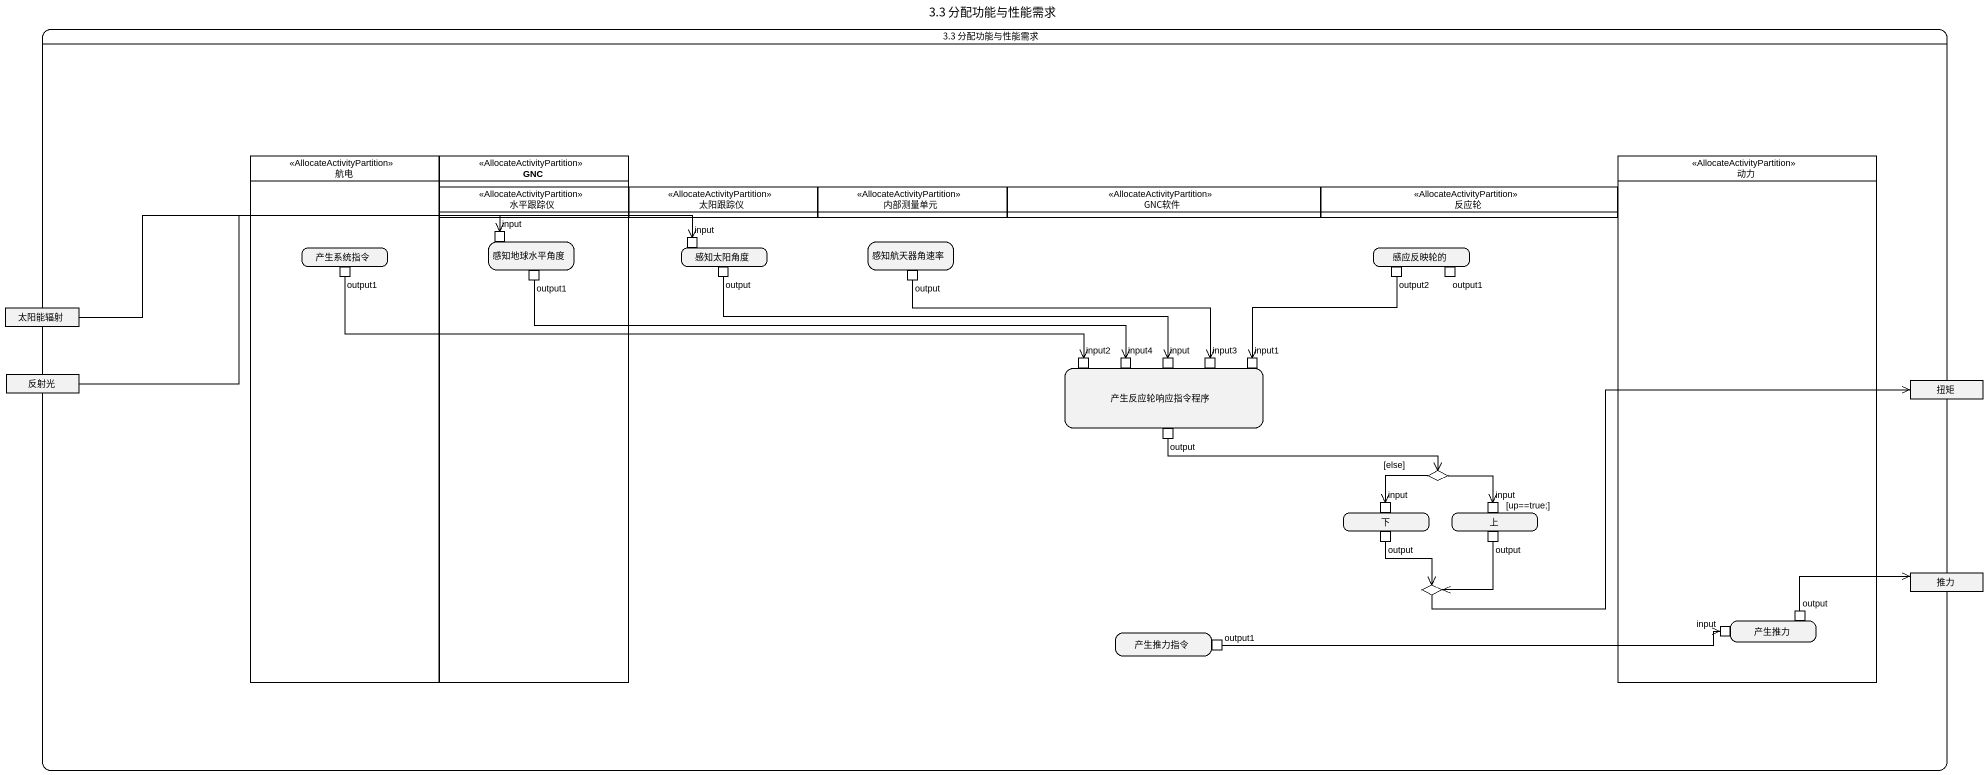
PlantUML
@startuml
title 3.3 分配功能与性能需求
hide empty description
state "3.3 分配功能与性能需求" as s3_3_分配功能与性能需求 {
  state 航电 <<AllocateActivityPartition>> {
    state 产生系统指令 {
      state output1 <<outputPin>>
    }
  }
  state GNC <<AllocateActivityPartition>> {
    state 水平跟踪仪 <<AllocateActivityPartition>>
    state 感知地球水平角度 {
      state input <<inputPin>>
      state "output1" as output1_2 <<outputPin>>
    }
  }
  state 动力 <<AllocateActivityPartition>> {
    state 产生推力 {
      state "output" as output_6 <<outputPin>>
      state "input" as input_6 <<inputPin>>
    }
  }
  state 太阳跟踪仪 <<AllocateActivityPartition>>
  state 内部测量单元 <<AllocateActivityPartition>>
  state GNC软件 <<AllocateActivityPartition>>
  state 反应轮 <<AllocateActivityPartition>>
  state 感知太阳角度 {
    state "input" as input_2 <<inputPin>>
    state output <<outputPin>>
  }
  state 感知航天器角速率 {
    state "output" as output_2 <<outputPin>>
  }
  state 感应反映轮的 {
    state output2 <<outputPin>>
    state "output1" as output1_3 <<outputPin>>
  }
  state 太阳能辐射 <<object>>
  state 反射光 <<object>>
  state 产生反应轮响应指令程序 {
    state input2 <<inputPin>>
    state input4 <<inputPin>>
    state "input" as input_3 <<inputPin>>
    state input3 <<inputPin>>
    state input1 <<inputPin>>
    state "output" as output_3 <<outputPin>>
  }
  state 扭矩 <<object>>
  state choice1 <<choice>>
  state 下 {
    state "input" as input_4 <<inputPin>>
    state "output" as output_4 <<outputPin>>
  }
  state 上 {
    state "input" as input_5 <<inputPin>>
    state "output" as output_5 <<outputPin>>
  }
  state choice2 <<choice>>
  state 推力 <<object>>
  state 产生推力指令 {
    state "output1" as output1_4 <<outputPin>>
  }
}
output1 -right-> input2
output1_2 -right-> input4
output -right-> input_3
output_2 -right-> input3
output2 --> input1
太阳能辐射 -right-> input_2
反射光 -right-> input
output_3 -right-> choice1
choice1 --> input_4 : [else]
choice1 -right-> input_5 : [up==true;]
output_4 --> choice2
output_5 --> choice2
choice2 -right-> 扭矩
output_6 -right-> 推力
output1_4 -right-> input_6
@enduml
